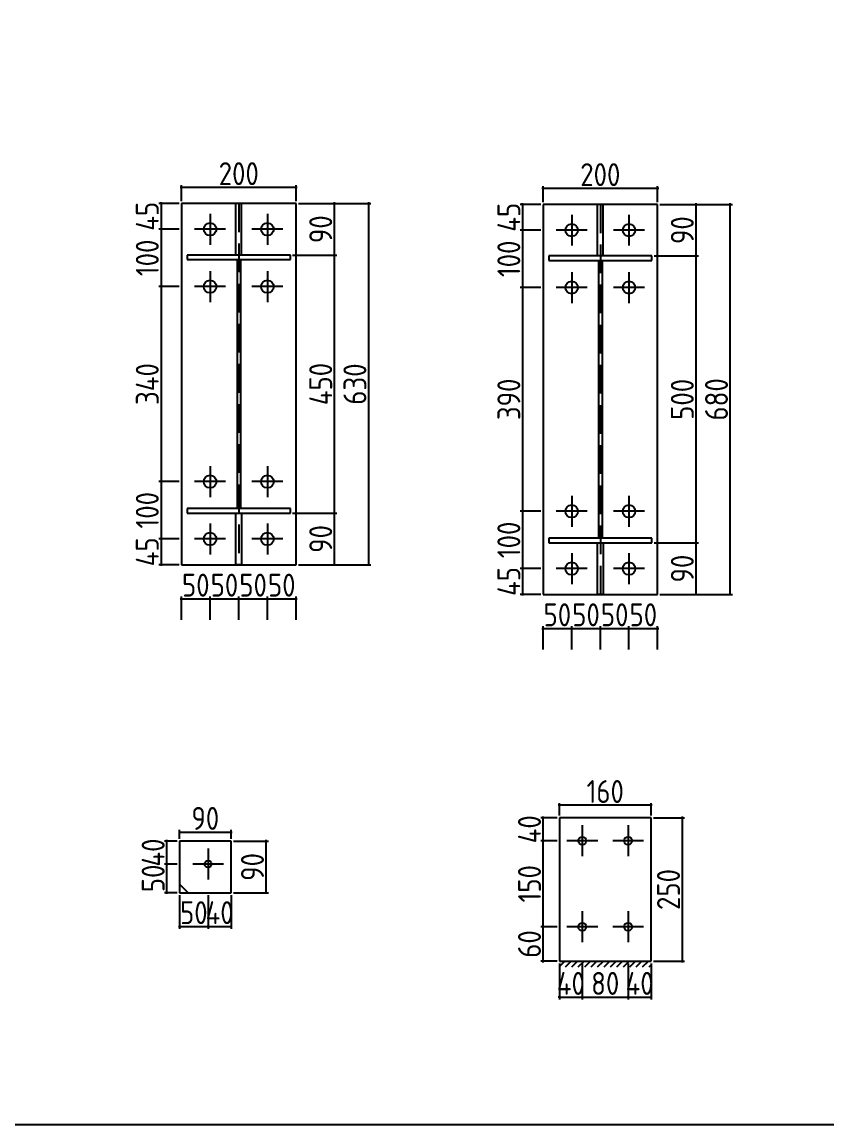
# Model space of a CAD drawing. Extents: x 102162 to 621267, y -39398 to 328893.
# Drawn here: x 444230 to 451251, y 254602 to 264216 of the extents above; entities that cross this region are included whole.
import ezdxf

# ---------------------------------------------------------------- set-up
doc = ezdxf.new("R2010")
doc.units = 0
doc.header["$LTSCALE"] = 1000
doc.header["$MEASUREMENT"] = 0
doc.linetypes.add('DASH', pattern=[0.35, 0.25, -0.1])
doc.styles.get("Standard").update_dxf_attribs({"font": 'gbenor.shx', "bigfont": 'gbcbig.shx'})
doc.dimstyles.get("Standard").update_dxf_attribs({"dimscale": 100, "dimtxt": 3.5, "dimasz": 1, "dimexe": 2.5, "dimexo": 3, "dimgap": 1.5, "dimtad": 1, "dimdec": 0, "dimzin": 0, "dimdsep": 46, "dimtxsty": 'Standard', "dimblk": 'ARCHTICK', "dimcen": 0.09, "dimadec": 0, "dimazin": 0, "dimtfac": 1, "dimtdec": 0, "dimtix": 1, "dimtmove": 2, "dimatfit": 3, "dimfxl": 1, "dimtolj": 1, "dimtzin": 0, "dimarcsym": 0})

# ---------------------------------------------------------------- blocks, each defined once
blk = doc.blocks.new('_ArchTick')
at = {"color": 0, "linetype": 'ByBlock', "const_width": 0.4}
blk.add_lwpolyline([(-0.5, -0.5), (0.5, 0.5)], dxfattribs=at)
blk = doc.blocks.new('*D1892')
at = {"color": 0, "lineweight": -2}
for p, q in [((445620.4, 259005), (445620.4, 259207)), ((445870.4, 259005), (445870.4, 259207)), ((445610.4, 259187), (445880.4, 259187))]:
    blk.add_line(p, q, dxfattribs=at)
at = {"layer": 'Defpoints', "color": 0}
for p in [(445870.4, 259187), (445620.4, 258985), (445870.4, 258985)]:
    blk.add_point(p, dxfattribs=at)
at = {"color": 0, "lineweight": -2, "xscale": 10, "yscale": 10, "zscale": 10, "rotation": 180}
blk.add_blockref('_ArchTick', (445620.4, 259187), dxfattribs=at)
at = {"color": 0, "lineweight": -2, "xscale": 10, "yscale": 10, "zscale": 10}
blk.add_blockref('_ArchTick', (445870.4, 259187), dxfattribs=at)
at = {"color": 0, "insert": (445745.4, 259307), "char_height": 200, "attachment_point": 5}
blk.add_mtext('\\A1;50', dxfattribs=at)
blk = doc.blocks.new('*D1893')
at = {"color": 0, "lineweight": -2}
for p, q in [((445870.4, 259005), (445870.4, 259207)), ((446120.4, 259005), (446120.4, 259207)), ((445860.4, 259187), (446130.4, 259187))]:
    blk.add_line(p, q, dxfattribs=at)
at = {"layer": 'Defpoints', "color": 0}
for p in [(446120.4, 259187), (445870.4, 258985), (446120.4, 258985)]:
    blk.add_point(p, dxfattribs=at)
at = {"color": 0, "lineweight": -2, "xscale": 10, "yscale": 10, "zscale": 10, "rotation": 180}
blk.add_blockref('_ArchTick', (445870.4, 259187), dxfattribs=at)
at = {"color": 0, "lineweight": -2, "xscale": 10, "yscale": 10, "zscale": 10}
blk.add_blockref('_ArchTick', (446120.4, 259187), dxfattribs=at)
at = {"color": 0, "insert": (445995.4, 259307), "char_height": 200, "attachment_point": 5}
blk.add_mtext('\\A1;50', dxfattribs=at)
blk = doc.blocks.new('*D1894')
at = {"color": 0, "lineweight": -2}
for p, q in [((446120.4, 259005), (446120.4, 259207)), ((446370.4, 259005), (446370.4, 259207)), ((446110.4, 259187), (446380.4, 259187))]:
    blk.add_line(p, q, dxfattribs=at)
at = {"layer": 'Defpoints', "color": 0}
for p in [(446370.4, 259187), (446120.4, 258985), (446370.4, 258985)]:
    blk.add_point(p, dxfattribs=at)
at = {"color": 0, "lineweight": -2, "xscale": 10, "yscale": 10, "zscale": 10, "rotation": 180}
blk.add_blockref('_ArchTick', (446120.4, 259187), dxfattribs=at)
at = {"color": 0, "lineweight": -2, "xscale": 10, "yscale": 10, "zscale": 10}
blk.add_blockref('_ArchTick', (446370.4, 259187), dxfattribs=at)
at = {"color": 0, "insert": (446245.4, 259307), "char_height": 200, "attachment_point": 5}
blk.add_mtext('\\A1;50', dxfattribs=at)
blk = doc.blocks.new('*D1895')
at = {"color": 0, "lineweight": -2}
for p, q in [((446370.4, 259005), (446370.4, 259207)), ((446620.4, 259005), (446620.4, 259207)), ((446360.4, 259187), (446630.4, 259187))]:
    blk.add_line(p, q, dxfattribs=at)
at = {"layer": 'Defpoints', "color": 0}
for p in [(446620.4, 259187), (446370.4, 258985), (446620.4, 258985)]:
    blk.add_point(p, dxfattribs=at)
at = {"color": 0, "lineweight": -2, "xscale": 10, "yscale": 10, "zscale": 10, "rotation": 180}
blk.add_blockref('_ArchTick', (446370.4, 259187), dxfattribs=at)
at = {"color": 0, "lineweight": -2, "xscale": 10, "yscale": 10, "zscale": 10}
blk.add_blockref('_ArchTick', (446620.4, 259187), dxfattribs=at)
at = {"color": 0, "insert": (446495.4, 259307), "char_height": 200, "attachment_point": 5}
blk.add_mtext('\\A1;50', dxfattribs=at)
blk = doc.blocks.new('*D1929')
at = {"color": 0, "lineweight": -2}
for p, q in [((445600.4, 262635), (445422.4, 262635)), ((445442.4, 262635), (445442.4, 262645)), ((445442.4, 262635), (445442.4, 262410)), ((445600.4, 262410), (445422.4, 262410)), ((445442.4, 262410), (445442.4, 262400))]:
    blk.add_line(p, q, dxfattribs=at)
at = {"layer": 'Defpoints', "color": 0}
for p in [(445620.4, 262635), (445442.4, 262410), (445620.4, 262410)]:
    blk.add_point(p, dxfattribs=at)
at = {"color": 0, "lineweight": -2, "xscale": 10, "yscale": 10, "zscale": 10}
for p, rotation in [((445442.4, 262635), 270), ((445442.4, 262410), 90)]:
    blk.add_blockref('_ArchTick', p, dxfattribs=dict(at, rotation=rotation))
at = {"color": 0, "insert": (445322.4, 262522.5), "char_height": 200, "attachment_point": 5, "rotation": 90}
blk.add_mtext('\\A1;45', dxfattribs=at)
blk = doc.blocks.new('*D1896')
at = {"color": 0, "lineweight": -2}
for p, q in [((445600.4, 262410), (445422.4, 262410)), ((445442.4, 262420), (445442.4, 261900)), ((445600.4, 261910), (445422.4, 261910))]:
    blk.add_line(p, q, dxfattribs=at)
at = {"layer": 'Defpoints', "color": 0}
for p in [(445620.4, 262410), (445442.4, 261910), (445620.4, 261910)]:
    blk.add_point(p, dxfattribs=at)
at = {"color": 0, "lineweight": -2, "xscale": 10, "yscale": 10, "zscale": 10}
for p, rotation in [((445442.4, 262410), 90), ((445442.4, 261910), 270)]:
    blk.add_blockref('_ArchTick', p, dxfattribs=dict(at, rotation=rotation))
at = {"color": 0, "insert": (445322.4, 262160), "char_height": 200, "attachment_point": 5, "rotation": 90}
blk.add_mtext('\\A1;100', dxfattribs=at)
blk = doc.blocks.new('*D1897')
at = {"color": 0, "lineweight": -2}
for p, q in [((445600.4, 261910), (445422.4, 261910)), ((445442.4, 261920), (445442.4, 260200)), ((445600.4, 260210), (445422.4, 260210))]:
    blk.add_line(p, q, dxfattribs=at)
at = {"layer": 'Defpoints', "color": 0}
for p in [(445620.4, 261910), (445442.4, 260210), (445620.4, 260210)]:
    blk.add_point(p, dxfattribs=at)
at = {"color": 0, "lineweight": -2, "xscale": 10, "yscale": 10, "zscale": 10}
for p, rotation in [((445442.4, 261910), 90), ((445442.4, 260210), 270)]:
    blk.add_blockref('_ArchTick', p, dxfattribs=dict(at, rotation=rotation))
at = {"color": 0, "insert": (445322.4, 261060), "char_height": 200, "attachment_point": 5, "rotation": 90}
blk.add_mtext('\\A1;340', dxfattribs=at)
blk = doc.blocks.new('*D1898')
at = {"color": 0, "lineweight": -2}
for p, q in [((445600.4, 260210), (445422.4, 260210)), ((445442.4, 260220), (445442.4, 259700)), ((445600.4, 259710), (445422.4, 259710))]:
    blk.add_line(p, q, dxfattribs=at)
at = {"layer": 'Defpoints', "color": 0}
for p in [(445620.4, 260210), (445442.4, 259710), (445620.4, 259710)]:
    blk.add_point(p, dxfattribs=at)
at = {"color": 0, "lineweight": -2, "xscale": 10, "yscale": 10, "zscale": 10}
for p, rotation in [((445442.4, 260210), 90), ((445442.4, 259710), 270)]:
    blk.add_blockref('_ArchTick', p, dxfattribs=dict(at, rotation=rotation))
at = {"color": 0, "insert": (445322.4, 259960), "char_height": 200, "attachment_point": 5, "rotation": 90}
blk.add_mtext('\\A1;100', dxfattribs=at)
blk = doc.blocks.new('*D1899')
at = {"color": 0, "lineweight": -2}
for p, q in [((445600.4, 259710), (445422.4, 259710)), ((445442.4, 259710), (445442.4, 259720)), ((445442.4, 259710), (445442.4, 259485)), ((445600.4, 259485), (445422.4, 259485)), ((445442.4, 259485), (445442.4, 259475))]:
    blk.add_line(p, q, dxfattribs=at)
at = {"layer": 'Defpoints', "color": 0}
for p in [(445620.4, 259710), (445442.4, 259485), (445620.4, 259485)]:
    blk.add_point(p, dxfattribs=at)
at = {"color": 0, "lineweight": -2, "xscale": 10, "yscale": 10, "zscale": 10}
for p, rotation in [((445442.4, 259710), 270), ((445442.4, 259485), 90)]:
    blk.add_blockref('_ArchTick', p, dxfattribs=dict(at, rotation=rotation))
at = {"color": 0, "insert": (445322.4, 259597.5), "char_height": 200, "attachment_point": 5, "rotation": 90}
blk.add_mtext('\\A1;45', dxfattribs=at)
blk = doc.blocks.new('*D1900')
at = {"color": 0, "lineweight": -2}
for p, q in [((446590.4, 259935), (446975.3, 259935)), ((446955.3, 259475), (446955.3, 259945)), ((446640.4, 259485), (446975.3, 259485))]:
    blk.add_line(p, q, dxfattribs=at)
at = {"layer": 'Defpoints', "color": 0}
for p in [(446570.4, 259935), (446955.3, 259935), (446620.4, 259485)]:
    blk.add_point(p, dxfattribs=at)
at = {"color": 0, "lineweight": -2, "xscale": 10, "yscale": 10, "zscale": 10}
for p, rotation in [((446955.3, 259935), 90), ((446955.3, 259485), 270)]:
    blk.add_blockref('_ArchTick', p, dxfattribs=dict(at, rotation=rotation))
at = {"color": 0, "insert": (446835.3, 259710), "char_height": 200, "attachment_point": 5, "rotation": 90}
blk.add_mtext('\\A1;90', dxfattribs=at)
blk = doc.blocks.new('*D1930')
at = {"color": 0, "lineweight": -2}
for p, q in [((446590.4, 262185), (446975.3, 262185)), ((446955.3, 259925), (446955.3, 262195)), ((446590.4, 259935), (446975.3, 259935))]:
    blk.add_line(p, q, dxfattribs=at)
at = {"layer": 'Defpoints', "color": 0}
for p in [(446570.4, 262185), (446955.3, 262185), (446570.4, 259935)]:
    blk.add_point(p, dxfattribs=at)
at = {"color": 0, "lineweight": -2, "xscale": 10, "yscale": 10, "zscale": 10}
for p, rotation in [((446955.3, 262185), 90), ((446955.3, 259935), 270)]:
    blk.add_blockref('_ArchTick', p, dxfattribs=dict(at, rotation=rotation))
at = {"color": 0, "insert": (446835.3, 261060), "char_height": 200, "attachment_point": 5, "rotation": 90}
blk.add_mtext('\\A1;450', dxfattribs=at)
blk = doc.blocks.new('*D1931')
at = {"color": 0, "lineweight": -2}
for p, q in [((446640.4, 262635), (446975.3, 262635)), ((446955.3, 262175), (446955.3, 262645)), ((446590.4, 262185), (446975.3, 262185))]:
    blk.add_line(p, q, dxfattribs=at)
at = {"layer": 'Defpoints', "color": 0}
for p in [(446620.4, 262635), (446955.3, 262635), (446570.4, 262185)]:
    blk.add_point(p, dxfattribs=at)
at = {"color": 0, "lineweight": -2, "xscale": 10, "yscale": 10, "zscale": 10}
for p, rotation in [((446955.3, 262635), 90), ((446955.3, 262185), 270)]:
    blk.add_blockref('_ArchTick', p, dxfattribs=dict(at, rotation=rotation))
at = {"color": 0, "insert": (446835.3, 262410), "char_height": 200, "attachment_point": 5, "rotation": 90}
blk.add_mtext('\\A1;90', dxfattribs=at)
blk = doc.blocks.new('*D1932')
at = {"color": 0, "lineweight": -2}
for p, q in [((446640.4, 262635), (447273.7, 262635)), ((447253.7, 259475), (447253.7, 262645)), ((446640.4, 259485), (447273.7, 259485))]:
    blk.add_line(p, q, dxfattribs=at)
at = {"layer": 'Defpoints', "color": 0}
for p in [(446620.4, 262635), (447253.7, 262635), (446620.4, 259485)]:
    blk.add_point(p, dxfattribs=at)
at = {"color": 0, "lineweight": -2, "xscale": 10, "yscale": 10, "zscale": 10}
for p, rotation in [((447253.7, 262635), 90), ((447253.7, 259485), 270)]:
    blk.add_blockref('_ArchTick', p, dxfattribs=dict(at, rotation=rotation))
at = {"color": 0, "insert": (447133.7, 261060), "char_height": 200, "attachment_point": 5, "rotation": 90}
blk.add_mtext('\\A1;630', dxfattribs=at)
blk = doc.blocks.new('*D1933')
at = {"color": 0, "lineweight": -2}
for p, q in [((446630.4, 262774), (445610.4, 262774)), ((445620.4, 262655), (445620.4, 262794)), ((446620.4, 262655), (446620.4, 262794))]:
    blk.add_line(p, q, dxfattribs=at)
at = {"layer": 'Defpoints', "color": 0}
for p in [(445620.4, 262774), (445620.4, 262635), (446620.4, 262635)]:
    blk.add_point(p, dxfattribs=at)
at = {"color": 0, "lineweight": -2, "xscale": 10, "yscale": 10, "zscale": 10, "rotation": 180}
blk.add_blockref('_ArchTick', (445620.4, 262774), dxfattribs=at)
at = {"color": 0, "lineweight": -2, "xscale": 10, "yscale": 10, "zscale": 10}
blk.add_blockref('_ArchTick', (446620.4, 262774), dxfattribs=at)
at = {"color": 0, "insert": (446120.4, 262894), "char_height": 200, "attachment_point": 5}
blk.add_mtext('\\A1;200', dxfattribs=at)
blk = doc.blocks.new('*D1901')
at = {"color": 0, "lineweight": -2}
for p, q in [((448764.3, 258928.6), (449034.3, 258928.6)), ((448774.3, 258746.6), (448774.3, 258948.6)), ((449024.3, 258746.6), (449024.3, 258948.6))]:
    blk.add_line(p, q, dxfattribs=at)
at = {"layer": 'Defpoints', "color": 0}
for p in [(449024.3, 258928.6), (448774.3, 258726.6), (449024.3, 258726.6)]:
    blk.add_point(p, dxfattribs=at)
at = {"color": 0, "lineweight": -2, "xscale": 10, "yscale": 10, "zscale": 10, "rotation": 180}
blk.add_blockref('_ArchTick', (448774.3, 258928.6), dxfattribs=at)
at = {"color": 0, "lineweight": -2, "xscale": 10, "yscale": 10, "zscale": 10}
blk.add_blockref('_ArchTick', (449024.3, 258928.6), dxfattribs=at)
at = {"color": 0, "insert": (448899.3, 259048.6), "char_height": 200, "attachment_point": 5}
blk.add_mtext('\\A1;50', dxfattribs=at)
blk = doc.blocks.new('*D1902')
at = {"color": 0, "lineweight": -2}
for p, q in [((449014.3, 258928.6), (449284.3, 258928.6)), ((449024.3, 258746.6), (449024.3, 258948.6)), ((449274.3, 258746.6), (449274.3, 258948.6))]:
    blk.add_line(p, q, dxfattribs=at)
at = {"layer": 'Defpoints', "color": 0}
for p in [(449274.3, 258928.6), (449024.3, 258726.6), (449274.3, 258726.6)]:
    blk.add_point(p, dxfattribs=at)
at = {"color": 0, "lineweight": -2, "xscale": 10, "yscale": 10, "zscale": 10, "rotation": 180}
blk.add_blockref('_ArchTick', (449024.3, 258928.6), dxfattribs=at)
at = {"color": 0, "lineweight": -2, "xscale": 10, "yscale": 10, "zscale": 10}
blk.add_blockref('_ArchTick', (449274.3, 258928.6), dxfattribs=at)
at = {"color": 0, "insert": (449149.3, 259048.6), "char_height": 200, "attachment_point": 5}
blk.add_mtext('\\A1;50', dxfattribs=at)
blk = doc.blocks.new('*D1903')
at = {"color": 0, "lineweight": -2}
for p, q in [((449264.3, 258928.6), (449534.3, 258928.6)), ((449274.3, 258746.6), (449274.3, 258948.6)), ((449524.3, 258746.6), (449524.3, 258948.6))]:
    blk.add_line(p, q, dxfattribs=at)
at = {"layer": 'Defpoints', "color": 0}
for p in [(449524.3, 258928.6), (449274.3, 258726.6), (449524.3, 258726.6)]:
    blk.add_point(p, dxfattribs=at)
at = {"color": 0, "lineweight": -2, "xscale": 10, "yscale": 10, "zscale": 10, "rotation": 180}
blk.add_blockref('_ArchTick', (449274.3, 258928.6), dxfattribs=at)
at = {"color": 0, "lineweight": -2, "xscale": 10, "yscale": 10, "zscale": 10}
blk.add_blockref('_ArchTick', (449524.3, 258928.6), dxfattribs=at)
at = {"color": 0, "insert": (449399.3, 259048.6), "char_height": 200, "attachment_point": 5}
blk.add_mtext('\\A1;50', dxfattribs=at)
blk = doc.blocks.new('*D1904')
at = {"color": 0, "lineweight": -2}
for p, q in [((449514.3, 258928.6), (449784.3, 258928.6)), ((449524.3, 258746.6), (449524.3, 258948.6)), ((449774.3, 258746.6), (449774.3, 258948.6))]:
    blk.add_line(p, q, dxfattribs=at)
at = {"layer": 'Defpoints', "color": 0}
for p in [(449774.3, 258928.6), (449524.3, 258726.6), (449774.3, 258726.6)]:
    blk.add_point(p, dxfattribs=at)
at = {"color": 0, "lineweight": -2, "xscale": 10, "yscale": 10, "zscale": 10, "rotation": 180}
blk.add_blockref('_ArchTick', (449524.3, 258928.6), dxfattribs=at)
at = {"color": 0, "lineweight": -2, "xscale": 10, "yscale": 10, "zscale": 10}
blk.add_blockref('_ArchTick', (449774.3, 258928.6), dxfattribs=at)
at = {"color": 0, "insert": (449649.3, 259048.6), "char_height": 200, "attachment_point": 5}
blk.add_mtext('\\A1;50', dxfattribs=at)
blk = doc.blocks.new('*D1934')
at = {"color": 0, "lineweight": -2}
for p, q in [((448754.3, 262626.6), (448576.3, 262626.6)), ((448596.3, 262626.6), (448596.3, 262636.6)), ((448596.3, 262626.6), (448596.3, 262401.6)), ((448754.3, 262401.6), (448576.3, 262401.6)), ((448596.3, 262401.6), (448596.3, 262391.6))]:
    blk.add_line(p, q, dxfattribs=at)
at = {"layer": 'Defpoints', "color": 0}
for p in [(448774.3, 262626.6), (448596.3, 262401.6), (448774.3, 262401.6)]:
    blk.add_point(p, dxfattribs=at)
at = {"color": 0, "lineweight": -2, "xscale": 10, "yscale": 10, "zscale": 10}
for p, rotation in [((448596.3, 262626.6), 270), ((448596.3, 262401.6), 90)]:
    blk.add_blockref('_ArchTick', p, dxfattribs=dict(at, rotation=rotation))
at = {"color": 0, "insert": (448476.3, 262514.1), "char_height": 200, "attachment_point": 5, "rotation": 90}
blk.add_mtext('\\A1;45', dxfattribs=at)
blk = doc.blocks.new('*D1905')
at = {"color": 0, "lineweight": -2}
for p, q in [((448754.3, 262401.6), (448576.3, 262401.6)), ((448596.3, 262411.6), (448596.3, 261891.6)), ((448754.3, 261901.6), (448576.3, 261901.6))]:
    blk.add_line(p, q, dxfattribs=at)
at = {"layer": 'Defpoints', "color": 0}
for p in [(448774.3, 262401.6), (448596.3, 261901.6), (448774.3, 261901.6)]:
    blk.add_point(p, dxfattribs=at)
at = {"color": 0, "lineweight": -2, "xscale": 10, "yscale": 10, "zscale": 10}
for p, rotation in [((448596.3, 262401.6), 90), ((448596.3, 261901.6), 270)]:
    blk.add_blockref('_ArchTick', p, dxfattribs=dict(at, rotation=rotation))
at = {"color": 0, "insert": (448476.3, 262151.6), "char_height": 200, "attachment_point": 5, "rotation": 90}
blk.add_mtext('\\A1;100', dxfattribs=at)
blk = doc.blocks.new('*D1906')
at = {"color": 0, "lineweight": -2}
for p, q in [((448754.3, 261901.6), (448576.3, 261901.6)), ((448596.3, 261911.6), (448596.3, 259941.6)), ((448754.3, 259951.6), (448576.3, 259951.6))]:
    blk.add_line(p, q, dxfattribs=at)
at = {"layer": 'Defpoints', "color": 0}
for p in [(448774.3, 261901.6), (448596.3, 259951.6), (448774.3, 259951.6)]:
    blk.add_point(p, dxfattribs=at)
at = {"color": 0, "lineweight": -2, "xscale": 10, "yscale": 10, "zscale": 10}
for p, rotation in [((448596.3, 261901.6), 90), ((448596.3, 259951.6), 270)]:
    blk.add_blockref('_ArchTick', p, dxfattribs=dict(at, rotation=rotation))
at = {"color": 0, "insert": (448476.3, 260926.6), "char_height": 200, "attachment_point": 5, "rotation": 90}
blk.add_mtext('\\A1;390', dxfattribs=at)
blk = doc.blocks.new('*D1907')
at = {"color": 0, "lineweight": -2}
for p, q in [((448596.3, 259961.6), (448596.3, 259441.6)), ((448754.3, 259951.6), (448576.3, 259951.6)), ((448754.3, 259451.6), (448576.3, 259451.6))]:
    blk.add_line(p, q, dxfattribs=at)
at = {"layer": 'Defpoints', "color": 0}
for p in [(448774.3, 259951.6), (448596.3, 259451.6), (448774.3, 259451.6)]:
    blk.add_point(p, dxfattribs=at)
at = {"color": 0, "lineweight": -2, "xscale": 10, "yscale": 10, "zscale": 10}
for p, rotation in [((448596.3, 259951.6), 90), ((448596.3, 259451.6), 270)]:
    blk.add_blockref('_ArchTick', p, dxfattribs=dict(at, rotation=rotation))
at = {"color": 0, "insert": (448476.3, 259701.6), "char_height": 200, "attachment_point": 5, "rotation": 90}
blk.add_mtext('\\A1;100', dxfattribs=at)
blk = doc.blocks.new('*D1908')
at = {"color": 0, "lineweight": -2}
for p, q in [((448754.3, 259451.6), (448576.3, 259451.6)), ((448596.3, 259451.6), (448596.3, 259461.6)), ((448596.3, 259451.6), (448596.3, 259226.6)), ((448754.3, 259226.6), (448576.3, 259226.6)), ((448596.3, 259226.6), (448596.3, 259216.6))]:
    blk.add_line(p, q, dxfattribs=at)
at = {"layer": 'Defpoints', "color": 0}
for p in [(448774.3, 259451.6), (448596.3, 259226.6), (448774.3, 259226.6)]:
    blk.add_point(p, dxfattribs=at)
at = {"color": 0, "lineweight": -2, "xscale": 10, "yscale": 10, "zscale": 10}
for p, rotation in [((448596.3, 259451.6), 270), ((448596.3, 259226.6), 90)]:
    blk.add_blockref('_ArchTick', p, dxfattribs=dict(at, rotation=rotation))
at = {"color": 0, "insert": (448476.3, 259339.1), "char_height": 200, "attachment_point": 5, "rotation": 90}
blk.add_mtext('\\A1;45', dxfattribs=at)
blk = doc.blocks.new('*D1909')
at = {"color": 0, "lineweight": -2}
for p, q in [((449744.3, 259676.6), (450129.3, 259676.6)), ((450109.3, 259216.6), (450109.3, 259686.6)), ((449794.3, 259226.6), (450129.3, 259226.6))]:
    blk.add_line(p, q, dxfattribs=at)
at = {"layer": 'Defpoints', "color": 0}
for p in [(449724.3, 259676.6), (450109.3, 259676.6), (449774.3, 259226.6)]:
    blk.add_point(p, dxfattribs=at)
at = {"color": 0, "lineweight": -2, "xscale": 10, "yscale": 10, "zscale": 10}
for p, rotation in [((450109.3, 259676.6), 90), ((450109.3, 259226.6), 270)]:
    blk.add_blockref('_ArchTick', p, dxfattribs=dict(at, rotation=rotation))
at = {"color": 0, "insert": (449989.3, 259451.6), "char_height": 200, "attachment_point": 5, "rotation": 90}
blk.add_mtext('\\A1;90', dxfattribs=at)
blk = doc.blocks.new('*D1935')
at = {"color": 0, "lineweight": -2}
for p, q in [((449744.3, 262176.6), (450129.3, 262176.6)), ((450109.3, 259666.6), (450109.3, 262186.6)), ((449744.3, 259676.6), (450129.3, 259676.6))]:
    blk.add_line(p, q, dxfattribs=at)
at = {"layer": 'Defpoints', "color": 0}
for p in [(449724.3, 262176.6), (450109.3, 262176.6), (449724.3, 259676.6)]:
    blk.add_point(p, dxfattribs=at)
at = {"color": 0, "lineweight": -2, "xscale": 10, "yscale": 10, "zscale": 10}
for p, rotation in [((450109.3, 262176.6), 90), ((450109.3, 259676.6), 270)]:
    blk.add_blockref('_ArchTick', p, dxfattribs=dict(at, rotation=rotation))
at = {"color": 0, "insert": (449989.3, 260926.6), "char_height": 200, "attachment_point": 5, "rotation": 90}
blk.add_mtext('\\A1;500', dxfattribs=at)
blk = doc.blocks.new('*D1936')
at = {"color": 0, "lineweight": -2}
for p, q in [((449794.3, 262626.6), (450129.3, 262626.6)), ((450109.3, 262166.6), (450109.3, 262636.6)), ((449744.3, 262176.6), (450129.3, 262176.6))]:
    blk.add_line(p, q, dxfattribs=at)
at = {"layer": 'Defpoints', "color": 0}
for p in [(449774.3, 262626.6), (450109.3, 262626.6), (449724.3, 262176.6)]:
    blk.add_point(p, dxfattribs=at)
at = {"color": 0, "lineweight": -2, "xscale": 10, "yscale": 10, "zscale": 10}
for p, rotation in [((450109.3, 262626.6), 90), ((450109.3, 262176.6), 270)]:
    blk.add_blockref('_ArchTick', p, dxfattribs=dict(at, rotation=rotation))
at = {"color": 0, "insert": (449989.3, 262401.6), "char_height": 200, "attachment_point": 5, "rotation": 90}
blk.add_mtext('\\A1;90', dxfattribs=at)
blk = doc.blocks.new('*D1937')
at = {"color": 0, "lineweight": -2}
for p, q in [((449794.3, 262626.6), (450427.7, 262626.6)), ((450407.7, 259216.6), (450407.7, 262636.6)), ((449794.3, 259226.6), (450427.7, 259226.6))]:
    blk.add_line(p, q, dxfattribs=at)
at = {"layer": 'Defpoints', "color": 0}
for p in [(449774.3, 262626.6), (450407.7, 262626.6), (449774.3, 259226.6)]:
    blk.add_point(p, dxfattribs=at)
at = {"color": 0, "lineweight": -2, "xscale": 10, "yscale": 10, "zscale": 10}
for p, rotation in [((450407.7, 262626.6), 90), ((450407.7, 259226.6), 270)]:
    blk.add_blockref('_ArchTick', p, dxfattribs=dict(at, rotation=rotation))
at = {"color": 0, "insert": (450287.7, 260926.6), "char_height": 200, "attachment_point": 5, "rotation": 90}
blk.add_mtext('\\A1;680', dxfattribs=at)
blk = doc.blocks.new('*D1938')
at = {"color": 0, "lineweight": -2}
for p, q in [((449784.3, 262765.6), (448764.3, 262765.6)), ((448774.3, 262646.6), (448774.3, 262785.6)), ((449774.3, 262646.6), (449774.3, 262785.6))]:
    blk.add_line(p, q, dxfattribs=at)
at = {"layer": 'Defpoints', "color": 0}
for p in [(448774.3, 262765.6), (448774.3, 262626.6), (449774.3, 262626.6)]:
    blk.add_point(p, dxfattribs=at)
at = {"color": 0, "lineweight": -2, "xscale": 10, "yscale": 10, "zscale": 10, "rotation": 180}
blk.add_blockref('_ArchTick', (448774.3, 262765.6), dxfattribs=at)
at = {"color": 0, "lineweight": -2, "xscale": 10, "yscale": 10, "zscale": 10}
blk.add_blockref('_ArchTick', (449774.3, 262765.6), dxfattribs=at)
at = {"color": 0, "insert": (449274.3, 262885.6), "char_height": 200, "attachment_point": 5}
blk.add_mtext('\\A1;200', dxfattribs=at)
blk = doc.blocks.new('*D1939')
at = {"color": 0, "lineweight": -2}
for p, q in [((445603.3, 256605.9), (445603.3, 256312)), ((445853.3, 256605.9), (445853.3, 256312)), ((445593.3, 256332), (445863.3, 256332))]:
    blk.add_line(p, q, dxfattribs=at)
at = {"layer": 'Defpoints', "color": 0}
for p in [(445603.3, 256625.9), (445853.3, 256625.9), (445853.3, 256332)]:
    blk.add_point(p, dxfattribs=at)
at = {"color": 0, "lineweight": -2, "xscale": 10, "yscale": 10, "zscale": 10, "rotation": 180}
blk.add_blockref('_ArchTick', (445603.3, 256332), dxfattribs=at)
at = {"color": 0, "lineweight": -2, "xscale": 10, "yscale": 10, "zscale": 10}
blk.add_blockref('_ArchTick', (445853.3, 256332), dxfattribs=at)
at = {"color": 0, "insert": (445728.3, 256452), "char_height": 200, "attachment_point": 5}
blk.add_mtext('\\A1;50', dxfattribs=at)
blk = doc.blocks.new('*D1940')
at = {"color": 0, "lineweight": -2}
for p, q in [((445853.3, 256605.9), (445853.3, 256312)), ((446053.3, 256605.9), (446053.3, 256312)), ((445853.3, 256332), (445843.3, 256332)), ((445853.3, 256332), (446053.3, 256332)), ((446053.3, 256332), (446063.3, 256332))]:
    blk.add_line(p, q, dxfattribs=at)
at = {"layer": 'Defpoints', "color": 0}
for p in [(445853.3, 256625.9), (446053.3, 256625.9), (446053.3, 256332)]:
    blk.add_point(p, dxfattribs=at)
at = {"color": 0, "lineweight": -2, "xscale": 10, "yscale": 10, "zscale": 10}
blk.add_blockref('_ArchTick', (445853.3, 256332), dxfattribs=at)
at = {"color": 0, "lineweight": -2, "xscale": 10, "yscale": 10, "zscale": 10, "rotation": 180}
blk.add_blockref('_ArchTick', (446053.3, 256332), dxfattribs=at)
at = {"color": 0, "insert": (445953.3, 256452), "char_height": 200, "attachment_point": 5}
blk.add_mtext('\\A1;40', dxfattribs=at)
blk = doc.blocks.new('*D1910')
at = {"color": 0, "lineweight": -2}
for p, q in [((445493.7, 256615.9), (445493.7, 256885.9)), ((445583.3, 256875.9), (445473.7, 256875.9)), ((445583.3, 256625.9), (445473.7, 256625.9))]:
    blk.add_line(p, q, dxfattribs=at)
at = {"layer": 'Defpoints', "color": 0}
for p in [(445493.7, 256875.9), (445603.3, 256875.9), (445603.3, 256625.9)]:
    blk.add_point(p, dxfattribs=at)
at = {"color": 0, "lineweight": -2, "xscale": 10, "yscale": 10, "zscale": 10}
for p, rotation in [((445493.7, 256875.9), 90), ((445493.7, 256625.9), 270)]:
    blk.add_blockref('_ArchTick', p, dxfattribs=dict(at, rotation=rotation))
at = {"color": 0, "insert": (445373.7, 256750.9), "char_height": 200, "attachment_point": 5, "rotation": 90}
blk.add_mtext('\\A1;50', dxfattribs=at)
blk = doc.blocks.new('*D1941')
at = {"color": 0, "lineweight": -2}
for p, q in [((445493.7, 257075.9), (445493.7, 257085.9)), ((445583.3, 257075.9), (445473.7, 257075.9)), ((445493.7, 256875.9), (445493.7, 257075.9)), ((445583.3, 256875.9), (445473.7, 256875.9)), ((445493.7, 256875.9), (445493.7, 256865.9))]:
    blk.add_line(p, q, dxfattribs=at)
at = {"layer": 'Defpoints', "color": 0}
for p in [(445493.7, 257075.9), (445603.3, 257075.9), (445603.3, 256875.9)]:
    blk.add_point(p, dxfattribs=at)
at = {"color": 0, "lineweight": -2, "xscale": 10, "yscale": 10, "zscale": 10}
for p, rotation in [((445493.7, 257075.9), 270), ((445493.7, 256875.9), 90)]:
    blk.add_blockref('_ArchTick', p, dxfattribs=dict(at, rotation=rotation))
at = {"color": 0, "insert": (445373.7, 256975.9), "char_height": 200, "attachment_point": 5, "rotation": 90}
blk.add_mtext('\\A1;40', dxfattribs=at)
blk = doc.blocks.new('*D1942')
at = {"color": 0, "lineweight": -2}
for p, q in [((445603.3, 257095.9), (445603.3, 257173.9)), ((446053.3, 257095.9), (446053.3, 257173.9)), ((445593.3, 257153.9), (446063.3, 257153.9))]:
    blk.add_line(p, q, dxfattribs=at)
at = {"layer": 'Defpoints', "color": 0}
for p in [(446053.3, 257153.9), (445603.3, 257075.9), (446053.3, 257075.9)]:
    blk.add_point(p, dxfattribs=at)
at = {"color": 0, "lineweight": -2, "xscale": 10, "yscale": 10, "zscale": 10, "rotation": 180}
blk.add_blockref('_ArchTick', (445603.3, 257153.9), dxfattribs=at)
at = {"color": 0, "lineweight": -2, "xscale": 10, "yscale": 10, "zscale": 10}
blk.add_blockref('_ArchTick', (446053.3, 257153.9), dxfattribs=at)
at = {"color": 0, "insert": (445828.3, 257273.9), "char_height": 200, "attachment_point": 5}
blk.add_mtext('\\A1;90', dxfattribs=at)
blk = doc.blocks.new('*D1943')
at = {"color": 0, "lineweight": -2}
for p, q in [((446359.9, 256615.9), (446359.9, 257085.9)), ((446073.3, 257075.9), (446379.9, 257075.9)), ((446073.3, 256625.9), (446379.9, 256625.9))]:
    blk.add_line(p, q, dxfattribs=at)
at = {"layer": 'Defpoints', "color": 0}
for p in [(446053.3, 257075.9), (446359.9, 257075.9), (446053.3, 256625.9)]:
    blk.add_point(p, dxfattribs=at)
at = {"color": 0, "lineweight": -2, "xscale": 10, "yscale": 10, "zscale": 10}
for p, rotation in [((446359.9, 257075.9), 90), ((446359.9, 256625.9), 270)]:
    blk.add_blockref('_ArchTick', p, dxfattribs=dict(at, rotation=rotation))
at = {"color": 0, "insert": (446239.9, 256850.9), "char_height": 200, "attachment_point": 5, "rotation": 90}
blk.add_mtext('\\A1;90', dxfattribs=at)
blk = doc.blocks.new('*D1944')
at = {"color": 0, "lineweight": -2}
for p, q in [((448917, 256009), (448917, 255695.4)), ((449117, 256009), (449117, 255695.4)), ((448917, 255715.4), (448907, 255715.4)), ((448917, 255715.4), (449117, 255715.4)), ((449117, 255715.4), (449127, 255715.4))]:
    blk.add_line(p, q, dxfattribs=at)
at = {"layer": 'Defpoints', "color": 0}
for p in [(448917, 256029), (449117, 256029), (449117, 255715.4)]:
    blk.add_point(p, dxfattribs=at)
at = {"color": 0, "lineweight": -2, "xscale": 10, "yscale": 10, "zscale": 10}
blk.add_blockref('_ArchTick', (448917, 255715.4), dxfattribs=at)
at = {"color": 0, "lineweight": -2, "xscale": 10, "yscale": 10, "zscale": 10, "rotation": 180}
blk.add_blockref('_ArchTick', (449117, 255715.4), dxfattribs=at)
at = {"color": 0, "insert": (449017, 255835.4), "char_height": 200, "attachment_point": 5}
blk.add_mtext('\\A1;40', dxfattribs=at)
blk = doc.blocks.new('*D1911')
at = {"color": 0, "lineweight": -2}
for p, q in [((449117, 256009), (449117, 255695.4)), ((449517, 256009), (449517, 255695.4)), ((449107, 255715.4), (449527, 255715.4))]:
    blk.add_line(p, q, dxfattribs=at)
at = {"layer": 'Defpoints', "color": 0}
for p in [(449117, 256029), (449517, 256029), (449517, 255715.4)]:
    blk.add_point(p, dxfattribs=at)
at = {"color": 0, "lineweight": -2, "xscale": 10, "yscale": 10, "zscale": 10, "rotation": 180}
blk.add_blockref('_ArchTick', (449117, 255715.4), dxfattribs=at)
at = {"color": 0, "lineweight": -2, "xscale": 10, "yscale": 10, "zscale": 10}
blk.add_blockref('_ArchTick', (449517, 255715.4), dxfattribs=at)
at = {"color": 0, "insert": (449317, 255835.4), "char_height": 200, "attachment_point": 5}
blk.add_mtext('\\A1;80', dxfattribs=at)
blk = doc.blocks.new('*D1912')
at = {"color": 0, "lineweight": -2}
for p, q in [((449517, 256009), (449517, 255695.4)), ((449717, 256009), (449717, 255695.4)), ((449517, 255715.4), (449507, 255715.4)), ((449517, 255715.4), (449717, 255715.4)), ((449717, 255715.4), (449727, 255715.4))]:
    blk.add_line(p, q, dxfattribs=at)
at = {"layer": 'Defpoints', "color": 0}
for p in [(449517, 256029), (449717, 256029), (449717, 255715.4)]:
    blk.add_point(p, dxfattribs=at)
at = {"color": 0, "lineweight": -2, "xscale": 10, "yscale": 10, "zscale": 10}
blk.add_blockref('_ArchTick', (449517, 255715.4), dxfattribs=at)
at = {"color": 0, "lineweight": -2, "xscale": 10, "yscale": 10, "zscale": 10, "rotation": 180}
blk.add_blockref('_ArchTick', (449717, 255715.4), dxfattribs=at)
at = {"color": 0, "insert": (449617, 255835.4), "char_height": 200, "attachment_point": 5}
blk.add_mtext('\\A1;40', dxfattribs=at)
blk = doc.blocks.new('*D1913')
at = {"color": 0, "lineweight": -2}
for p, q in [((448897, 256329), (448756.5, 256329)), ((448776.5, 256019), (448776.5, 256339)), ((448897, 256029), (448756.5, 256029))]:
    blk.add_line(p, q, dxfattribs=at)
at = {"layer": 'Defpoints', "color": 0}
for p in [(448776.5, 256329), (448917, 256329), (448917, 256029)]:
    blk.add_point(p, dxfattribs=at)
at = {"color": 0, "lineweight": -2, "xscale": 10, "yscale": 10, "zscale": 10}
for p, rotation in [((448776.5, 256329), 90), ((448776.5, 256029), 270)]:
    blk.add_blockref('_ArchTick', p, dxfattribs=dict(at, rotation=rotation))
at = {"color": 0, "insert": (448656.5, 256179), "char_height": 200, "attachment_point": 5, "rotation": 90}
blk.add_mtext('\\A1;60', dxfattribs=at)
blk = doc.blocks.new('*D1914')
at = {"color": 0, "lineweight": -2}
for p, q in [((448897, 257079), (448756.5, 257079)), ((448776.5, 256319), (448776.5, 257089)), ((448897, 256329), (448756.5, 256329))]:
    blk.add_line(p, q, dxfattribs=at)
at = {"layer": 'Defpoints', "color": 0}
for p in [(448776.5, 257079), (448917, 257079), (448917, 256329)]:
    blk.add_point(p, dxfattribs=at)
at = {"color": 0, "lineweight": -2, "xscale": 10, "yscale": 10, "zscale": 10}
for p, rotation in [((448776.5, 257079), 90), ((448776.5, 256329), 270)]:
    blk.add_blockref('_ArchTick', p, dxfattribs=dict(at, rotation=rotation))
at = {"color": 0, "insert": (448656.5, 256704), "char_height": 200, "attachment_point": 5, "rotation": 90}
blk.add_mtext('\\A1;150', dxfattribs=at)
blk = doc.blocks.new('*D1945')
at = {"color": 0, "lineweight": -2}
for p, q in [((448897, 257279), (448756.5, 257279)), ((448776.5, 257279), (448776.5, 257289)), ((448776.5, 257079), (448776.5, 257279)), ((448897, 257079), (448756.5, 257079)), ((448776.5, 257079), (448776.5, 257069))]:
    blk.add_line(p, q, dxfattribs=at)
at = {"layer": 'Defpoints', "color": 0}
for p in [(448776.5, 257279), (448917, 257279), (448917, 257079)]:
    blk.add_point(p, dxfattribs=at)
at = {"color": 0, "lineweight": -2, "xscale": 10, "yscale": 10, "zscale": 10}
for p, rotation in [((448776.5, 257279), 270), ((448776.5, 257079), 90)]:
    blk.add_blockref('_ArchTick', p, dxfattribs=dict(at, rotation=rotation))
at = {"color": 0, "insert": (448656.5, 257179), "char_height": 200, "attachment_point": 5, "rotation": 90}
blk.add_mtext('\\A1;40', dxfattribs=at)
blk = doc.blocks.new('*D1946')
at = {"color": 0, "lineweight": -2}
for p, q in [((449727, 257388), (448907, 257388)), ((448917, 257299), (448917, 257408)), ((449717, 257299), (449717, 257408))]:
    blk.add_line(p, q, dxfattribs=at)
at = {"layer": 'Defpoints', "color": 0}
for p in [(448917, 257388), (448917, 257279), (449717, 257279)]:
    blk.add_point(p, dxfattribs=at)
at = {"color": 0, "lineweight": -2, "xscale": 10, "yscale": 10, "zscale": 10, "rotation": 180}
blk.add_blockref('_ArchTick', (448917, 257388), dxfattribs=at)
at = {"color": 0, "lineweight": -2, "xscale": 10, "yscale": 10, "zscale": 10}
blk.add_blockref('_ArchTick', (449717, 257388), dxfattribs=at)
at = {"color": 0, "insert": (449317, 257508), "char_height": 200, "attachment_point": 5}
blk.add_mtext('\\A1;160', dxfattribs=at)
blk = doc.blocks.new('*D1915')
at = {"color": 0, "lineweight": -2}
for p, q in [((449737, 257279), (450008.9, 257279)), ((449988.9, 257289), (449988.9, 256019)), ((449737, 256029), (450008.9, 256029))]:
    blk.add_line(p, q, dxfattribs=at)
at = {"layer": 'Defpoints', "color": 0}
for p in [(449717, 257279), (449717, 256029), (449988.9, 256029)]:
    blk.add_point(p, dxfattribs=at)
at = {"color": 0, "lineweight": -2, "xscale": 10, "yscale": 10, "zscale": 10}
for p, rotation in [((449988.9, 257279), 90), ((449988.9, 256029), 270)]:
    blk.add_blockref('_ArchTick', p, dxfattribs=dict(at, rotation=rotation))
at = {"color": 0, "insert": (449868.9, 256654), "char_height": 200, "attachment_point": 5, "rotation": 90}
blk.add_mtext('\\A1;250', dxfattribs=at)

msp = doc.modelspace()

# ---------------------------------------------------------------- hatches: boundary and pattern name
h = msp.add_hatch()
h.set_pattern_fill('ANSI31', color=2, scale=25, style=0)
h.set_pattern_definition([(45, (-757544.888, -232227.492), (-28.0633004, 28.0633004), [])])
h.paths.add_polyline_path([(449717, 256029), (449691.3, 256029), (449717, 255995.7)], flags=17)
h.paths.add_polyline_path([(449691.3, 256029), (448917, 256029), (448917, 255979), (449717, 255979), (449717, 255995.7)])

# ---------------------------------------------------------------- linework, layer by layer
at = {"color": 2}
for p, q in [((445620.4, 262635), (445620.4, 259485)), ((446620.4, 262635), (445620.4, 262635)), ((446095.4, 262185), (446095.4, 262635)), ((446145.4, 262185), (446145.4, 262635)), ((446620.4, 259485), (446620.4, 262635)), ((448774.3, 262626.6), (448774.3, 259226.6)), ((449774.3, 262626.6), (448774.3, 262626.6)), ((449249.3, 262176.6), (449249.3, 262626.6)), ((449299.3, 262176.6), (449299.3, 262626.6)), ((449774.3, 259226.6), (449774.3, 262626.6)), ((445870.4, 262545), (445870.4, 262275)), ((446370.4, 262545), (446370.4, 262275)), ((449024.3, 262536.6), (449024.3, 262266.6)), ((449524.3, 262536.6), (449524.3, 262266.6)), ((446005.4, 262410), (445735.4, 262410)), ((446505.4, 262410), (446235.4, 262410)), ((449159.3, 262401.6), (448889.3, 262401.6)), ((449659.3, 262401.6), (449389.3, 262401.6)), ((445870.4, 262045), (445870.4, 261775)), ((446370.4, 262045), (446370.4, 261775)), ((449024.3, 262036.6), (449024.3, 261766.6)), ((449524.3, 262036.6), (449524.3, 261766.6)), ((446005.4, 261910), (445735.4, 261910)), ((446505.4, 261910), (446235.4, 261910)), ((449159.3, 261901.6), (448889.3, 261901.6)), ((449659.3, 261901.6), (449389.3, 261901.6)), ((445870.4, 260345), (445870.4, 260075)), ((446370.4, 260345), (446370.4, 260075)), ((446005.4, 260210), (445735.4, 260210)), ((446505.4, 260210), (446235.4, 260210)), ((449024.3, 260086.6), (449024.3, 259816.6)), ((449524.3, 260086.6), (449524.3, 259816.6)), ((446095.4, 259485), (446095.4, 259935)), ((446145.4, 259935), (446145.4, 259485)), ((449159.3, 259951.6), (448889.3, 259951.6)), ((449659.3, 259951.6), (449389.3, 259951.6)), ((445870.4, 259845), (445870.4, 259575)), ((446370.4, 259845), (446370.4, 259575)), ((446005.4, 259710), (445735.4, 259710)), ((446505.4, 259710), (446235.4, 259710)), ((449249.3, 259226.6), (449249.3, 259676.6)), ((449299.3, 259676.6), (449299.3, 259226.6)), ((449024.3, 259586.6), (449024.3, 259316.6)), ((449524.3, 259586.6), (449524.3, 259316.6)), ((445620.4, 259485), (446620.4, 259485)), ((446120.4, 259485), (446095.4, 259485)), ((446145.4, 259485), (446120.4, 259485)), ((449159.3, 259451.6), (448889.3, 259451.6)), ((449659.3, 259451.6), (449389.3, 259451.6)), ((448774.3, 259226.6), (449774.3, 259226.6)), ((449274.3, 259226.6), (449249.3, 259226.6)), ((449299.3, 259226.6), (449274.3, 259226.6)), ((448917, 257279), (448917, 256029)), ((449717, 257279), (448917, 257279)), ((449717, 256029), (449717, 257279)), ((449117, 257214), (449117, 256944)), ((449517, 257214), (449517, 256944)), ((449252, 257079), (448982, 257079)), ((449652, 257079), (449382, 257079)), ((445603.3, 257075.9), (445603.3, 256625.9)), ((446053.3, 257075.9), (445603.3, 257075.9)), ((445853.3, 257010.9), (445853.3, 256740.9)), ((446053.3, 256625.9), (446053.3, 257075.9)), ((445988.3, 256875.9), (445718.3, 256875.9)), ((445603.3, 256700.9), (445678.3, 256625.9)), ((445603.3, 256625.9), (446053.3, 256625.9)), ((449117, 256464), (449117, 256194)), ((449517, 256464), (449517, 256194)), ((449252, 256329), (448982, 256329)), ((449652, 256329), (449382, 256329)), ((448917, 256029), (449717, 256029))]:
    msp.add_line(p, q, dxfattribs=at)
at = {"color": 1, "linetype": 'DASH'}
for p, q in [((446120.4, 262635), (446120.4, 259485)), ((449274.3, 262626.6), (449274.3, 259226.6))]:
    msp.add_line(p, q, dxfattribs=at)
at = {"color": 4}
for p, q in [((446120.4, 262185), (445670.4, 262185)), ((445670.4, 262185), (445670.4, 262145)), ((446570.4, 262185), (446120.4, 262185)), ((446570.4, 262145), (446570.4, 262185)), ((449274.3, 262176.6), (448824.3, 262176.6)), ((448824.3, 262176.6), (448824.3, 262136.6)), ((449724.3, 262176.6), (449274.3, 262176.6)), ((449724.3, 262136.6), (449724.3, 262176.6)), ((445670.4, 262145), (446570.4, 262145)), ((446105.4, 262145), (446105.4, 259975)), ((446135.4, 262145), (446135.4, 259975)), ((448824.3, 262136.6), (449724.3, 262136.6)), ((449259.3, 262136.6), (449259.3, 259716.6)), ((449289.3, 262136.6), (449289.3, 259716.6)), ((446570.4, 259975), (445670.4, 259975)), ((445670.4, 259975), (445670.4, 259935)), ((446570.4, 259935), (446570.4, 259975)), ((445670.4, 259935), (446120.4, 259935)), ((446095.4, 259935), (446145.4, 259935)), ((446120.4, 259935), (446570.4, 259935)), ((449724.3, 259716.6), (448824.3, 259716.6)), ((448824.3, 259716.6), (448824.3, 259676.6)), ((448824.3, 259676.6), (449274.3, 259676.6)), ((449249.3, 259676.6), (449299.3, 259676.6)), ((449274.3, 259676.6), (449724.3, 259676.6)), ((449724.3, 259676.6), (449724.3, 259716.6))]:
    msp.add_line(p, q, dxfattribs=at)
msp.add_lwpolyline([(443711.7, 275601.7), (473411.7, 275601.7), (473411.7, 254601.7), (443711.7, 254601.7)], close=True)
at = {"color": 2}
for centre, radius in [((445870.4, 262410), 55), ((446370.4, 262410), 55), ((449024.3, 262401.6), 55), ((449524.3, 262401.6), 55), ((445870.4, 261910), 55), ((446370.4, 261910), 55), ((449024.3, 261901.6), 55), ((449524.3, 261901.6), 55), ((445870.4, 260210), 55), ((446370.4, 260210), 55), ((449024.3, 259951.6), 55), ((449524.3, 259951.6), 55), ((445870.4, 259710), 55), ((446370.4, 259710), 55), ((449024.3, 259451.6), 55), ((449524.3, 259451.6), 55), ((449117, 257079), 35), ((449517, 257079), 35), ((445853.3, 256875.9), 30), ((449117, 256329), 35), ((449517, 256329), 35)]:
    msp.add_circle(centre, radius, dxfattribs=at)

# ---------------------------------------------------------------- dimensions: what is measured, and where the dimension line sits
at = {"color": 4}
for p1, p2, distance, picture, middle in [((446620.4, 262635), (445620.4, 262635), -139, '*D1933', (446120.4, 262894)), ((449774.3, 262626.6), (448774.3, 262626.6), -139, '*D1938', (449274.3, 262885.6)), ((446620.4, 259485), (446620.4, 262635), -633.4, '*D1932', (447133.7, 261060)), ((449774.3, 259226.6), (449774.3, 262626.6), -633.4, '*D1937', (450287.7, 260926.6)), ((449717, 257279), (448917, 257279), -109, '*D1946', (449317, 257508)), ((445603.3, 257075.9), (446053.3, 257075.9), 78, '*D1942', (445828.3, 257273.9)), ((449717, 257279), (449717, 256029), 272, '*D1915', (449868.9, 256654)), ((446053.3, 256625.9), (446053.3, 257075.9), -306.6, '*D1943', (446239.9, 256850.9))]:
    dim = msp.add_aligned_dim(p1=p1, p2=p2, distance=distance, dimstyle='Standard', override={"dimtxt": 2, "dimasz": 0.1, "dimexe": 0.2, "dimexo": 0.2, "dimgap": 0.2, "dimlfac": 0.2, "dimdle": 0.1}, dxfattribs=at)
    dim.commit()
    dim.dimension.update_dxf_attribs({"geometry": picture, "text_midpoint": middle})
for base, p1, p2, picture, middle in [((445442.4, 262410), (445620.4, 262635), (445620.4, 262410), '*D1929', (445322.4, 262522.5)), ((448596.3, 262401.6), (448774.3, 262626.6), (448774.3, 262401.6), '*D1934', (448476.3, 262514.1)), ((446955.3, 262635), (446570.4, 262185), (446620.4, 262635), '*D1931', (446835.3, 262410)), ((450109.3, 262626.6), (449724.3, 262176.6), (449774.3, 262626.6), '*D1936', (449989.3, 262401.6)), ((445442.4, 261910), (445620.4, 262410), (445620.4, 261910), '*D1896', (445322.4, 262160)), ((448596.3, 261901.6), (448774.3, 262401.6), (448774.3, 261901.6), '*D1905', (448476.3, 262151.6)), ((446955.3, 262185), (446570.4, 259935), (446570.4, 262185), '*D1930', (446835.3, 261060)), ((450109.3, 262176.6), (449724.3, 259676.6), (449724.3, 262176.6), '*D1935', (449989.3, 260926.6)), ((445442.4, 260210), (445620.4, 261910), (445620.4, 260210), '*D1897', (445322.4, 261060)), ((448596.3, 259951.6), (448774.3, 261901.6), (448774.3, 259951.6), '*D1906', (448476.3, 260926.6)), ((445442.4, 259710), (445620.4, 260210), (445620.4, 259710), '*D1898', (445322.4, 259960)), ((448596.3, 259451.6), (448774.3, 259951.6), (448774.3, 259451.6), '*D1907', (448476.3, 259701.6)), ((446955.3, 259935), (446620.4, 259485), (446570.4, 259935), '*D1900', (446835.3, 259710)), ((445442.4, 259485), (445620.4, 259710), (445620.4, 259485), '*D1899', (445322.4, 259597.5)), ((450109.3, 259676.6), (449774.3, 259226.6), (449724.3, 259676.6), '*D1909', (449989.3, 259451.6)), ((448596.3, 259226.6), (448774.3, 259451.6), (448774.3, 259226.6), '*D1908', (448476.3, 259339.1)), ((448776.5, 257279), (448917, 257079), (448917, 257279), '*D1945', (448656.5, 257179)), ((445493.7, 257075.9), (445603.3, 256875.9), (445603.3, 257075.9), '*D1941', (445373.7, 256975.9)), ((448776.5, 257079), (448917, 256329), (448917, 257079), '*D1914', (448656.5, 256704)), ((445493.7, 256875.9), (445603.3, 256625.9), (445603.3, 256875.9), '*D1910', (445373.7, 256750.9)), ((448776.5, 256329), (448917, 256029), (448917, 256329), '*D1913', (448656.5, 256179))]:
    dim = msp.add_linear_dim(base=base, p1=p1, p2=p2, angle=90, dimstyle='Standard', override={"dimtxt": 2, "dimasz": 0.1, "dimexe": 0.2, "dimexo": 0.2, "dimgap": 0.2, "dimlfac": 0.2, "dimdle": 0.1}, dxfattribs=at)
    dim.commit()
    dim.dimension.update_dxf_attribs({"geometry": picture, "text_midpoint": middle})
for base, p1, p2, picture, middle in [((445870.4, 259187), (445620.4, 258985), (445870.4, 258985), '*D1892', (445745.4, 259307)), ((446120.4, 259187), (445870.4, 258985), (446120.4, 258985), '*D1893', (445995.4, 259307)), ((446370.4, 259187), (446120.4, 258985), (446370.4, 258985), '*D1894', (446245.4, 259307)), ((446620.4, 259187), (446370.4, 258985), (446620.4, 258985), '*D1895', (446495.4, 259307)), ((449024.3, 258928.6), (448774.3, 258726.6), (449024.3, 258726.6), '*D1901', (448899.3, 259048.6)), ((449274.3, 258928.6), (449024.3, 258726.6), (449274.3, 258726.6), '*D1902', (449149.3, 259048.6)), ((449524.3, 258928.6), (449274.3, 258726.6), (449524.3, 258726.6), '*D1903', (449399.3, 259048.6)), ((449774.3, 258928.6), (449524.3, 258726.6), (449774.3, 258726.6), '*D1904', (449649.3, 259048.6)), ((445853.3, 256332), (445603.3, 256625.9), (445853.3, 256625.9), '*D1939', (445728.3, 256452)), ((446053.3, 256332), (445853.3, 256625.9), (446053.3, 256625.9), '*D1940', (445953.3, 256452)), ((449117, 255715.4), (448917, 256029), (449117, 256029), '*D1944', (449017, 255835.4)), ((449517, 255715.4), (449117, 256029), (449517, 256029), '*D1911', (449317, 255835.4)), ((449717, 255715.4), (449517, 256029), (449717, 256029), '*D1912', (449617, 255835.4))]:
    dim = msp.add_linear_dim(base=base, p1=p1, p2=p2, dimstyle='Standard', override={"dimtxt": 2, "dimasz": 0.1, "dimexe": 0.2, "dimexo": 0.2, "dimgap": 0.2, "dimlfac": 0.2, "dimdle": 0.1}, dxfattribs=at)
    dim.commit()
    dim.dimension.update_dxf_attribs({"geometry": picture, "text_midpoint": middle})

doc.saveas('drawing.dxf')
